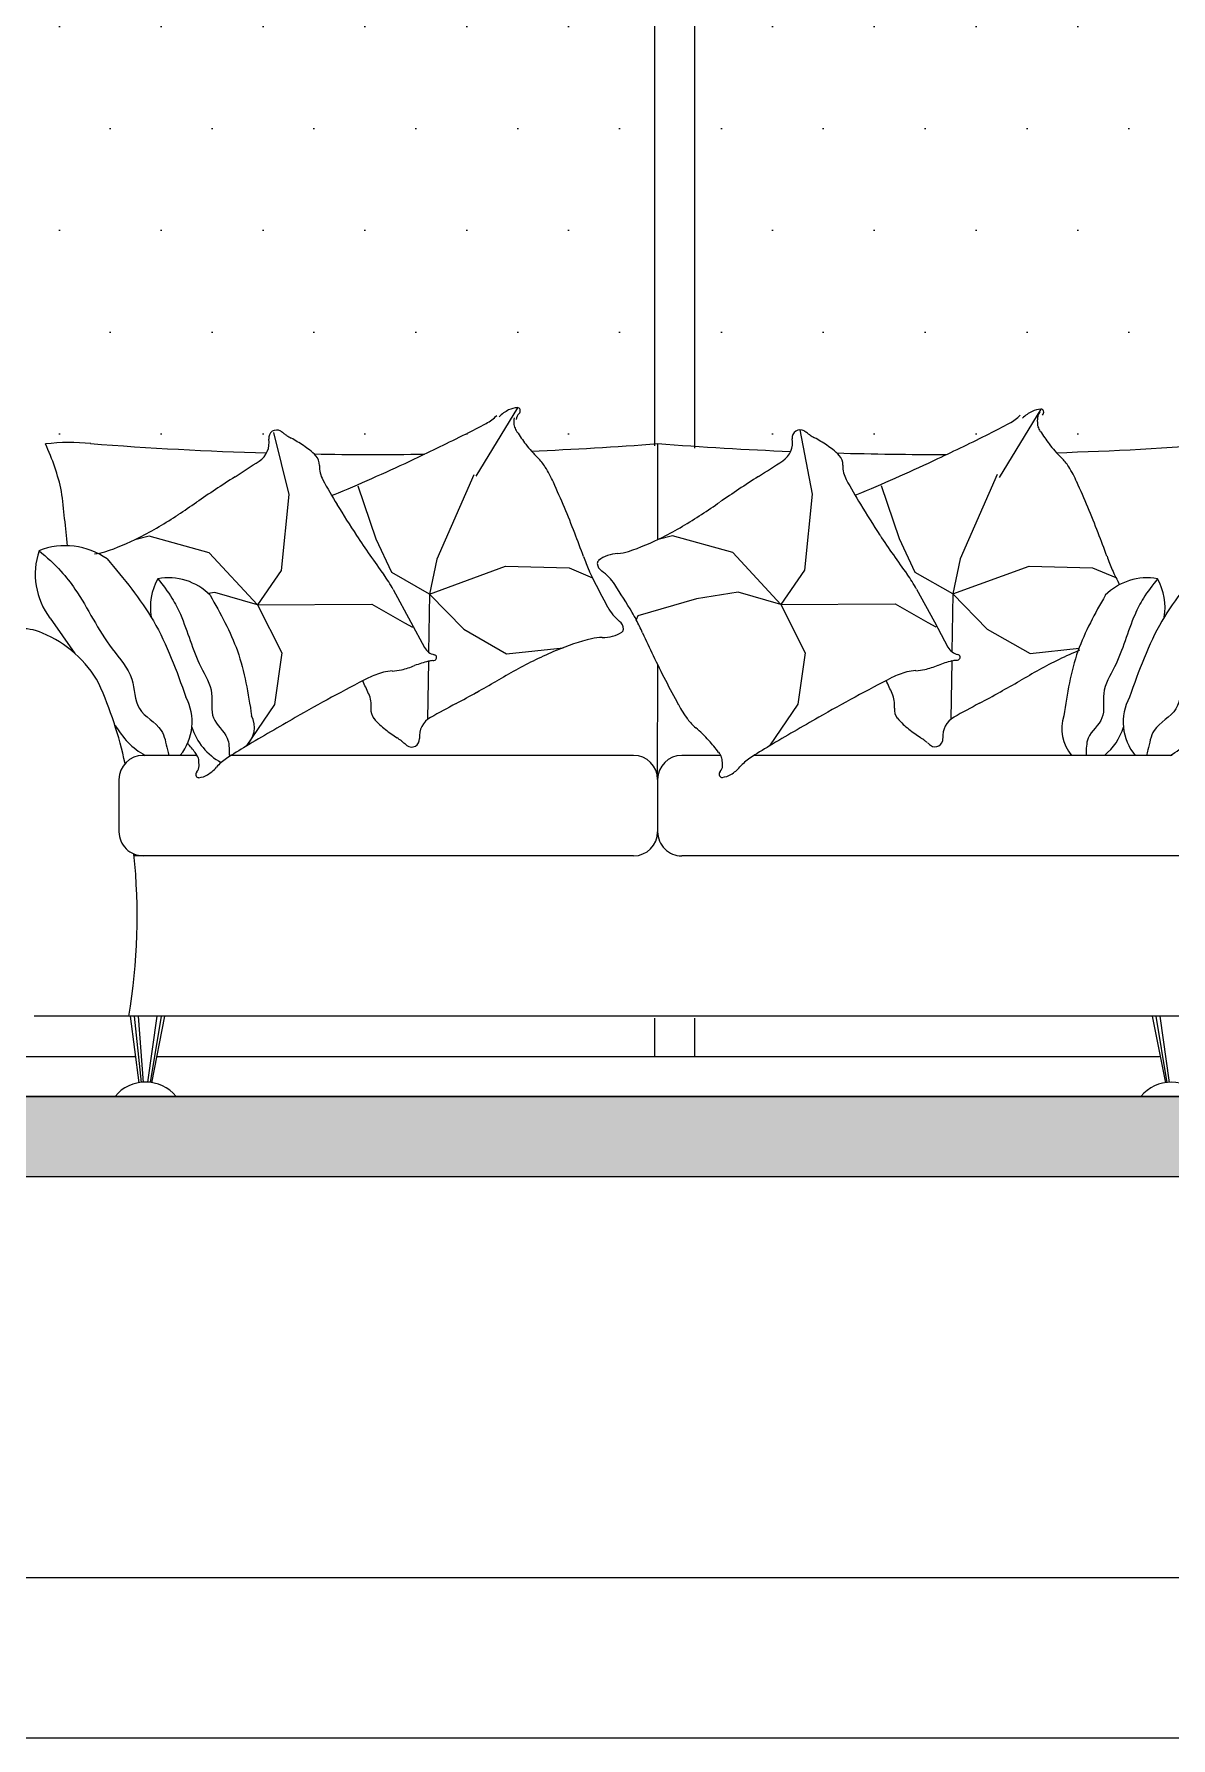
# Model space of a CAD drawing. Header units: millimetres. Extents: x -51 to 151, y -74 to 104.
# Drawn here: x 76.443 to 77.86, y -30.647 to -28.522 of the extents above; entities that cross this region are included whole.
import ezdxf

# ---------------------------------------------------------------- set-up
doc = ezdxf.new("R2010")
doc.units = ezdxf.units.MM
doc.header["$LTSCALE"] = 15
doc.layers.add('JJ2', color=3, linetype='Continuous')

# ---------------------------------------------------------------- blocks, each defined once
blk = doc.blocks.new('errt')
at = {"linetype": 'Continuous', "lineweight": 0}
h = blk.add_hatch(dxfattribs=at)
h.set_pattern_fill('DOTS', color=252, scale=80)
h.set_pattern_definition([(0, (303740.45, -38800), (63.5, 127), [0, -127])])
h.paths.add_polyline_path([(717272.3, -37889.4), (716472.3, -37889.4), (716472.3, -39532.2), (717272.3, -39532.2)])
h.paths.add_polyline_path([(718122.3, -37889.4), (717322.3, -37889.4), (717322.3, -39524.3), (718122.3, -39524.3)])
h.paths.add_polyline_path([(718972.3, -37889.4), (718172.3, -37889.4), (718172.3, -40289.4), (718972.3, -40289.4)])
at = {"color": 252, "linetype": 'Continuous', "lineweight": 0}
for p, q in [((717272.3, -39527.9), (717272.3, -37889.4)), ((717322.3, -39530.7), (717322.3, -37889.4)), ((717272.3, -40289.4), (717272.3, -40241.6)), ((717322.3, -40289.4), (717322.3, -40241.7)), ((716422.3, -40289.4), (716624.9, -40289.4)), ((716651.5, -40289.4), (717901.9, -40289.4)), ((719022.3, -40339.4), (716422.3, -40339.4))]:
    blk.add_line(p, q, dxfattribs=at)
blk.add_lwpolyline([(716422.3, -39998.8), (716422.3, -40339.4), (719022.3, -40339.4), (719022.3, -39998.8)], dxfattribs=at)
blk = doc.blocks.new('elevation sofa')
at = {"layer": 'JJ2', "color": 251, "lineweight": 5}
for p, q in [((717101.2, -14980.4), (717049.4, -15065.7)), ((717753.8, -14982.2), (717702, -15067.5)), ((716797.2, -15011.3), (716816.2, -15088.5)), ((717453.5, -15007.8), (717468.8, -15088.1)), ((717046.8, -15064.2), (717000.5, -15169.3)), ((717699.4, -15063.8), (717653.1, -15169)), ((716924.9, -15144.2), (716902.5, -15078.3)), ((717577.5, -15143.8), (717555.1, -15078)), ((716816.2, -15088.5), (716806.6, -15183.3)), ((717468.8, -15088.1), (717459.3, -15182.9)), ((716642.1, -15140.4), (716624.1, -15145)), ((716717, -15161.3), (716642.1, -15140.4)), ((716944.6, -15186), (716924.9, -15144.2)), ((717369.7, -15161), (717294.7, -15140)), ((717597.2, -15185.7), (717577.5, -15143.8)), ((716776.9, -15226.1), (716717, -15161.3)), ((717000.5, -15169.3), (716991.6, -15212.8)), ((717429.6, -15225.8), (717369.7, -15161)), ((717653.1, -15169), (717644.2, -15212.5)), ((716806.6, -15183.3), (716776.9, -15226.1)), ((716991.6, -15212.8), (716944.6, -15186)), ((716991.6, -15212.8), (717086.5, -15178.2)), ((717086.5, -15178.2), (717165.7, -15180.2)), ((717165.7, -15180.2), (717194.7, -15192.5)), ((717459.3, -15182.9), (717429.6, -15225.8)), ((717644.2, -15212.5), (717597.2, -15185.7)), ((717644.2, -15212.5), (717739.1, -15177.9)), ((717739.1, -15177.9), (717818.3, -15179.9)), ((717818.3, -15179.9), (717847.3, -15192.1)), ((716723.7, -15210.8), (716715.7, -15212.1)), ((716776.9, -15226.1), (716723.7, -15210.8)), ((716991.6, -15212.8), (716990.4, -15285.2)), ((716991.6, -15212.8), (717034.3, -15256.7)), ((717376.4, -15210.4), (717324.4, -15218.7)), ((717429.6, -15225.8), (717376.4, -15210.4)), ((717598.8, -15206.8), (717621, -15247.6)), ((717644.2, -15212.5), (717643, -15284.9)), ((717644.2, -15212.5), (717686.9, -15256.4)), ((716776.9, -15226.1), (716919.6, -15225.2)), ((716776.9, -15226.1), (716807.3, -15286.2)), ((716919.6, -15225.2), (716960.4, -15248.5)), ((717324.4, -15218.7), (717251.4, -15239.8)), ((717429.6, -15225.8), (717572.2, -15224.8)), ((717429.6, -15225.8), (717459.9, -15285.9)), ((717572.2, -15224.8), (717613, -15248.1)), ((717034.3, -15256.7), (717087.7, -15287.4)), ((717613, -15248.1), (717622.9, -15253.6)), ((717621, -15247.6), (717638, -15279.1)), ((717686.9, -15256.4), (717740.4, -15287)), ((716807.3, -15286.2), (716798.4, -15350.6)), ((716990.2, -15296.6), (716989, -15369.4)), ((717087.7, -15287.4), (717158.3, -15279.7)), ((717459.9, -15285.9), (717451, -15350.2)), ((717642.8, -15296.2), (717641.6, -15369)), ((717740.4, -15287), (717801.4, -15280.4)), ((716798.4, -15350.6), (716762.9, -15402.5)), ((717451, -15350.2), (717415.5, -15402.2)), ((716623.4, -15739.2), (716632.2, -15822)), ((716628.2, -15739.2), (716634.5, -15821.8)), ((716651.7, -15739.3), (716639.9, -15821.7)), ((716656.8, -15739.3), (716643.2, -15822.1)), ((717897.2, -15739.4), (717910.7, -15822.3)), ((717902.3, -15739.4), (717914, -15821.9))]:
    blk.add_line(p, q, dxfattribs=at)
at = {"layer": 'JJ2', "color": 4, "lineweight": 5}
for p, q in [((717276.1, -15144.8), (717276.1, -15025.2)), ((717276, -15444), (717276.1, -15300.9)), ((716701.7, -15414), (716634.4, -15414)), ((717246, -15414), (716742, -15414)), ((717354.6, -15414), (717306, -15414)), ((717917.7, -15414.1), (717396.3, -15414)), ((716604.4, -15444), (716604.4, -15509.2)), ((717276, -15444), (717276, -15509.3)), ((717246, -15539.3), (716622.9, -15539.2)), ((717929.1, -15539.4), (717306, -15539.3)), ((718053.5, -15739.4), (716498.5, -15739.2))]:
    blk.add_line(p, q, dxfattribs=at)
at = {"layer": 'JJ2', "color": 137, "lineweight": 5}
for p, q in [((717294.7, -15140), (717276.7, -15144.6)), ((716946.2, -15207.1), (716968.3, -15248)), ((716518.4, -15243), (716549.5, -15286.8)), ((716960.4, -15248.5), (716970.3, -15254)), ((716968.3, -15248), (716985.4, -15279.5)), ((717251.4, -15239.8), (717249.4, -15245)), ((716618.4, -15739.2), (716629, -15822.5)), ((716661.1, -15739.3), (716644.9, -15822.4)), ((717892.8, -15739.4), (717909.1, -15822.5)), ((716599.4, -15839.2), (716675.6, -15839.3)), ((717954.6, -15839.4), (717878.4, -15839.4))]:
    blk.add_line(p, q, dxfattribs=at)
for centre, radius, start, end in [((717102.2, -15007.3), 26.9, 92.0607, 116.3543), ((717101.3, -14983.7), 3.39, 19.2899, 92.0607), ((716753.1, -14440.3), 639.3, 296.3293, 298.9076), ((717032.9, -14947.1), 60.5, 298.9076, 314.786), ((717110.6, -15024.3), 45.9, 116.3543, 134.5945), ((717155.7, -14997.5), 58.9, 175.7933, 183.472), ((717108.5, -15000.4), 11.7, 183.472, 200.7716), ((717110.5, -14995.7), 10.8, 132.5883, 175.6017), ((717100, -14984.2), 4.81, 312.5883, 19.2899), ((717405.7, -14440), 639.3, 296.3293, 298.9076), ((717763.2, -15026.1), 45.9, 116.3543, 134.5945), ((717754.8, -15009.1), 26.9, 92.0607, 116.3543), ((717808.3, -14997.2), 58.9, 175.7933, 183.472), ((717761.2, -15000), 11.7, 183.472, 200.7716), ((717760.3, -14993.7), 10.8, 132.7798, 175.7933), ((717753.9, -14985.6), 3.39, 19.2899, 92.0607), ((717752.6, -14986), 4.81, 312.5883, 19.2899), ((716764.2, -15024), 27.4, 303.4909, 9.4461), ((716800.8, -15017.9), 9.72, 57.387, 189.4461), ((716777.4, -15054.6), 53.2, 52.0732, 57.387), ((716831.3, -14985.3), 34.5, 232.0732, 238.6719), ((716965.3, -14765.3), 292.2, 238.6719, 239.9843), ((716566.8, -15455.1), 504.5, 58.9856, 59.9843), ((716741.1, -15165.2), 166.2, 52.6782, 58.9856), ((715310.9, -11526.1), 3890.8, 295.2843, 296.3293), ((717125.7, -14993.9), 30.1, 200.7716, 213.0186), ((717326, -14863.8), 268.8, 213.0186, 217.1063), ((717416.9, -15023.6), 27.4, 303.4909, 9.4461), ((717453.5, -15017.6), 9.72, 57.387, 189.4461), ((717430, -15054.2), 53.2, 52.0732, 57.387), ((717484, -14985), 34.5, 232.0732, 238.6719), ((717617.9, -14764.9), 292.2, 238.6719, 239.9843), ((717219.4, -15454.7), 504.5, 58.9856, 59.9843), ((717393.7, -15164.8), 166.2, 52.6782, 58.9856), ((715963.6, -11525.8), 3890.8, 295.2843, 296.3293), ((717778.3, -14993.5), 30.1, 200.7716, 213.0186), ((717978.6, -14863.4), 268.8, 213.0186, 217.1063), ((716806, -15080), 59.1, 42.0942, 52.6782), ((716837.1, -15051.9), 17.3, 358.1515, 42.0942), ((715946.8, -12872.3), 2402.1, 292.8091, 295.2843), ((717229.7, -14936.6), 148.1, 217.1063, 225.9011), ((717083.5, -15087.4), 61.9, 32.2741, 45.9011), ((717458.6, -15079.6), 59.1, 42.0942, 52.6782), ((717489.7, -15051.6), 17.3, 358.1515, 42.0942), ((716599.4, -12871.9), 2402.1, 292.8091, 295.2843), ((717882.3, -14936.2), 148.1, 217.1063, 225.9011), ((717736.2, -15087), 61.9, 32.2741, 45.9011), ((715474, -13074), 2365.6, 302.6153, 303.4909), ((716889.3, -15053.6), 35, 178.1515, 208.6169), ((717008.9, -15134.5), 150.1, 24.0402, 32.2741), ((718231.7, -16363.3), 1540, 122.6153, 123.7005), ((716126.6, -13073.7), 2365.6, 302.6153, 303.4909), ((717541.9, -15053.3), 35, 178.1515, 208.6169), ((717661.6, -15134.2), 150.1, 24.0402, 32.2741), ((719310.5, -18959.8), 4660.5, 123.7005, 124.0489), ((717579.1, -16363.7), 1540, 122.6153, 123.7005), ((717532.7, -14702.6), 767.9, 208.6169, 211.2535), ((716843.5, -15004.5), 89, 286.9373, 292.8091), ((715748.9, -15696.6), 1529.9, 21.4632, 24.0402), ((719963.1, -18959.4), 4660.5, 123.7005, 124.0489), ((718185.3, -14702.2), 767.9, 208.6169, 211.2535), ((717496.1, -15004.1), 89, 286.9373, 292.8091), ((716401.5, -15696.2), 1529.9, 21.4632, 24.0402), ((714204.4, -11403.6), 4459.2, 303.6927, 304.0489), ((717977.6, -14432.6), 1288.4, 211.2535, 213.289), ((714857, -11403.3), 4459.2, 303.6927, 304.0489), ((718630.2, -14432.2), 1288.4, 211.2535, 213.289), ((716413.9, -14717.5), 476.3, 296.9493, 303.6927), ((717066.5, -14717.1), 476.3, 296.9493, 303.6927), ((716480.9, -14849.3), 328.4, 288.8259, 296.9493), ((717900, -14483.5), 1195.5, 213.289, 216.1366), ((716001.1, -15597.4), 1258.8, 20.0416, 21.4632), ((717133.5, -14848.9), 328.4, 288.8259, 296.9493), ((716653.7, -15597.1), 1258.8, 20.0416, 21.4632), ((716592.2, -15187.7), 92.2, 161.6633, 216.8033), ((716537.6, -15243.2), 90.7, 55.0651, 111.3063), ((716571.3, -15114.6), 48.1, 272.8125, 288.8259), ((717575, -15023.3), 416.6, 200.0416, 202.5129), ((717205.2, -15174.3), 4.43, 127.8924, 185.2393), ((717226.3, -15201.5), 38.9, 109.2409, 127.8924), ((717228.6, -15208), 45.7, 92.8125, 109.2409), ((717224, -15114.2), 48.1, 272.8125, 288.8259), ((716802.3, -15285.1), 163.7, 28.4361, 36.1366), ((717317, -15130.2), 137.3, 202.5129, 206.9779), ((719006.5, -14270.2), 2033.1, 206.9779, 208.1379), ((717213.5, -15173.6), 12.8, 185.2393, 235.692), ((717173.8, -15231.8), 57.7, 32.5338, 55.692), ((717885.9, -15265.1), 72.5, 79.3436, 135.5848), ((717969.7, -15129.8), 137.3, 202.5129, 206.9779), ((719659.2, -14269.8), 2033.1, 206.9779, 207.2619), ((715508.4, -16294.1), 2033.1, 31.3738, 32.5338), ((717834.8, -15229.6), 73.8, 350.553, 28.9866), ((717264.6, -15201.8), 57.7, 208.1379, 231.2961), ((717127, -15307.1), 137.3, 26.9088, 31.3738), ((717220.5, -15256.8), 12.8, 0.8434, 51.2961), ((717228.9, -15256.6), 4.43, 303.4965, 0.8434), ((716877.9, -15433.5), 416.6, 24.4375, 26.9088), ((717275.4, -15586.5), 328.4, 104.43, 112.5534), ((717205.5, -15315.1), 48.1, 88.4166, 104.43), ((717208.1, -15221.3), 45.7, 268.4166, 284.845), ((717209.9, -15227.9), 38.9, 284.845, 303.4965), ((718403.2, -14740.4), 1258.8, 204.4375, 205.8591), ((717026.7, -15441.3), 149.3, 104.1829, 111.0813), ((717000.9, -15271.1), 17.6, 208.4361, 259.0139), ((716996.5, -15321.7), 25.9, 91.9413, 104.1829), ((716995.4, -15288.8), 7.03, 271.9413, 295.5806), ((716996.9, -15291.9), 3.56, 295.5806, 79.0139), ((717332.1, -15723.1), 476.3, 112.5534, 119.2968), ((718647.1, -14622.2), 1529.9, 205.8591, 208.4361), ((717679.3, -15441), 149.3, 104.1829, 111.0813), ((717653.5, -15270.8), 17.6, 208.4361, 259.0139), ((717649.1, -15321.4), 25.9, 91.9413, 104.1829), ((717648, -15288.4), 7.03, 271.9413, 295.5806), ((717649.5, -15291.5), 3.56, 295.5806, 79.0139), ((717984.7, -15722.8), 476.3, 112.5534, 119.2968), ((718013.6, -17453.7), 2402.1, 117.205, 119.6801), ((716215.4, -15652.2), 767.9, 24.221, 25.5454), ((716956.1, -15396.6), 89, 104.3222, 117.205), ((716946.6, -15359.4), 50.7, 91.6888, 104.3222), ((716943.5, -15254.4), 54.4, 271.6888, 283.879), ((716923.7, -15174.2), 137, 283.879, 291.0813), ((719281.1, -19196.6), 4459.2, 119.2968, 119.653), ((718666.2, -17453.4), 2402.1, 117.205, 119.6801), ((716868.1, -15651.9), 767.9, 24.221, 25.5454), ((717608.7, -15396.2), 89, 104.3222, 117.205), ((717599.3, -15359), 50.7, 91.6888, 104.3222), ((717596.2, -15254), 54.4, 271.6888, 283.879), ((717576.4, -15173.8), 137, 283.879, 291.0813), ((715421.8, -11270.9), 4660.5, 299.3046, 299.653), ((719933.7, -19196.2), 4459.2, 119.2968, 119.653), ((716629.6, -15372.3), 66, 320.9196, 27.9763), ((716883.9, -15351.5), 35, 353.7556, 24.221), ((716296.5, -13992.4), 1540, 298.2194, 299.3046), ((714769.2, -11271.3), 4660.5, 299.3046, 299.653), ((717536.5, -15351.2), 35, 353.7556, 24.221), ((716949.1, -13992.1), 1540, 298.2194, 299.3046), ((717922.5, -15372.5), 66, 152.0127, 219.0693), ((716935.8, -15357.2), 17.3, 173.7556, 217.6983), ((718143.2, -17433.8), 2365.6, 118.2194, 119.095), ((717433.8, -15279.2), 150.1, 208.4361, 216.67), ((717588.4, -15356.9), 17.3, 173.7556, 217.6983), ((718795.8, -17433.4), 2365.6, 118.2194, 119.095), ((716681.3, -15333), 92.2, 207.8676, 241.3757), ((718750.8, -18747.2), 3890.8, 119.6801, 120.7252), ((716968.9, -15331.6), 59.1, 217.6983, 228.2823), ((717040.2, -15251.7), 166.2, 228.2823, 234.5897), ((717006.3, -15390.6), 27.4, 119.095, 185.0503), ((717363.1, -15331.9), 61.9, 216.67, 230.297), ((717228.9, -15493.5), 148.1, 41.5022, 50.297), ((719403.4, -18746.8), 3890.8, 119.6801, 120.7252), ((717621.6, -15331.2), 59.1, 217.6983, 228.2823), ((717692.8, -15251.3), 166.2, 228.2823, 234.5897), ((717658.9, -15390.3), 27.4, 119.095, 185.0503), ((717832.7, -15380.3), 52.8, 162.6737, 219.7753), ((717786.3, -15357), 73.8, 309.2742, 342.7823), ((717870.8, -15333.1), 92.2, 298.6132, 332.1214), ((716485.9, -15573.8), 268.8, 37.4145, 40.5836), ((717089.5, -15952.1), 639.3, 120.7252, 123.3034), ((717236.2, -14976), 504.5, 234.5897, 235.5885), ((716786, -15633.2), 292.2, 54.276, 55.5885), ((716936.4, -15424.1), 34.5, 47.6774, 54.276), ((716995.5, -15359.2), 53.2, 227.6774, 232.9911), ((716969.3, -15393.9), 9.72, 232.9911, 5.0503), ((717138.5, -15573.5), 268.8, 37.4145, 41.5022), ((717742.1, -15951.7), 639.3, 120.7252, 123.3034), ((717888.8, -14975.6), 504.5, 234.5897, 235.5885), ((717438.6, -15632.9), 292.2, 54.276, 55.5885), ((717589, -15423.7), 34.5, 47.6774, 54.276), ((717648.1, -15358.8), 53.2, 227.6774, 232.9911), ((717621.9, -15393.6), 9.72, 232.9911, 5.0503), ((716675.5, -15428.7), 30.1, 25.1674, 37.4145), ((716693.5, -15427.2), 10.8, 317.1757, 0.1891), ((716692.2, -15420.9), 11.7, 7.8679, 25.1674), ((716645.4, -15427.4), 58.9, 0.1891, 7.8679), ((716771.7, -15468.3), 60.5, 123.3034, 139.1819), ((717328.2, -15428.4), 30.1, 25.1674, 37.4145), ((717346.1, -15426.9), 10.8, 317.1757, 0.1891), ((717344.8, -15420.6), 11.7, 7.8679, 25.1674), ((717298, -15427), 58.9, 0.1891, 7.8679), ((717424.3, -15468), 60.5, 123.3034, 139.1819), ((716704.9, -15437.9), 4.81, 137.1757, 203.8774), ((716703.6, -15438.4), 3.39, 203.8774, 276.6482), ((716700.9, -15415.1), 26.9, 276.6482, 300.9417), ((716691.1, -15398.8), 45.9, 300.9417, 319.1819), ((717357.6, -15437.5), 4.81, 137.1757, 203.8774), ((717356.3, -15438.1), 3.39, 203.8774, 276.6482), ((717353.5, -15414.7), 26.9, 276.6482, 300.9417), ((717343.8, -15398.4), 45.9, 300.9417, 319.1819), ((716637.5, -15870.9), 49.5, 39.7316, 140.2574), ((717916.5, -15871), 49.5, 39.7316, 140.2574)]:
    blk.add_arc(centre, radius, start, end, dxfattribs=at)
at = {"layer": 'JJ2', "color": 251, "lineweight": 5}
for centre, radius, start, end in [((717685.5, -14946.7), 60.5, 298.9076, 314.786), ((718552.6, -14483.2), 1195.5, 213.289, 216.1366), ((718227.7, -15022.9), 416.6, 200.0416, 202.5129), ((716717.3, -15229.5), 73.8, 151.0024, 189.436), ((716666.2, -15265), 72.5, 44.4042, 100.6454), ((717454.9, -15284.7), 163.7, 28.4361, 36.1366), ((716767.8, -15355.9), 76, 197.4524, 241.6915), ((716741.7, -15379), 31.6, 311.8919, 27.3735)]:
    blk.add_arc(centre, radius, start, end, dxfattribs=at)
at = {"layer": 'JJ2', "color": 4, "lineweight": 5}
for centre, radius, start, end in [((716542.8, -15289), 265.2, 84.3039, 96.5316), ((716241.1, -15151.3), 299.3, 12.8595, 24.8526), ((716922.6, -10420.1), 4618.6, 265.6101, 268.3357), ((716922.6, -10420.1), 4618.6, 269.0707, 270.7782), ((716922.6, -10420.1), 4618.6, 272.4314, 274.3892), ((717630.4, -10420.1), 4618.6, 265.5998, 267.6594), ((717630.4, -10420.1), 4618.6, 268.3753, 270.0713), ((717630.4, -10420.1), 4618.6, 271.7728, 274.3788), ((712228.7, -15587.7), 4333.4, 5.7631, 6.6653), ((716484.3, -15315.1), 59, 65.3668, 188.2154), ((716456.6, -15390.9), 139.5, 28.4724, 67.9816), ((716122.1, -15529.2), 501, 12.1053, 24.1391), ((716634.4, -15444), 30, 89.9945, 179.9945), ((717246, -15444), 30, 359.9945, 89.9945), ((717306, -15444), 30, 89.9945, 179.9945), ((716634.4, -15509.2), 30, 179.9945, 269.9945), ((717246, -15509.3), 30, 269.9945, 359.9945), ((717306, -15509.3), 30, 179.9945, 269.9945), ((715874.5, -15614.3), 752.5, 350.4386, 5.8949)]:
    blk.add_arc(centre, radius, start, end, dxfattribs=at)
at = {"layer": 'JJ2', "color": 251, "lineweight": 5}
for points, knots in [([(716504.7, -15158.7), (716514.2, -15166.9), (716530.8, -15181.3), (716562.1, -15222.2), (716584.3, -15271.1), (716624.8, -15314.2), (716622.7, -15359.9), (716659.5, -15376.4), (716663.1, -15401.1), (716666, -15411.7), (716666.7, -15414)], [0, 0, 0, 0, 37.506288, 65.782259, 153.619658, 198.465285, 236.495883, 274.837161, 300.242842, 307.42838, 307.42838, 307.42838, 307.42838]), ([(718047.4, -15158.9), (718038, -15167.1), (718021.4, -15181.5), (717990, -15222.4), (717967.8, -15271.2), (717927.4, -15314.3), (717929.4, -15360), (717892.6, -15376.5), (717889, -15401.3), (717886.1, -15411.8), (717885.4, -15414.1)], [0, 0, 0, 0, 37.506288, 65.782259, 153.619658, 198.465285, 236.495883, 274.837161, 300.242842, 307.42838, 307.42838, 307.42838, 307.42838]), ([(716652.8, -15193.7), (716659, -15201.6), (716669.9, -15215.4), (716688.5, -15252.2), (716698.8, -15293.9), (716724.2, -15333.7), (716715.8, -15369.4), (716742.3, -15387.8), (716741.5, -15406.2), (716741.9, -15413.5), (716742, -15414)], [0, 0, 0, 0, 37.506288, 65.782259, 153.619658, 198.465285, 236.495883, 274.837161, 300.242842, 301.926971, 301.926971, 301.926971, 301.926971]), ([(717899.3, -15193.9), (717893.1, -15201.7), (717882.2, -15215.5), (717863.6, -15252.3), (717853.4, -15294), (717827.9, -15333.8), (717836.3, -15369.5), (717809.8, -15387.9), (717810.6, -15406.3), (717810.1, -15413.6), (717810.1, -15414.1)], [0, 0, 0, 0, 37.506288, 65.782259, 153.619658, 198.465285, 236.495883, 274.837161, 300.242842, 301.926971, 301.926971, 301.926971, 301.926971])]:
    blk.add_open_spline(points, degree=3, knots=knots, dxfattribs=at)
at = {"layer": 'JJ2', "color": 137, "lineweight": 5}
for points in [[(716589.6, -15168.9), (716647.3, -15246.3), (716687.9, -15341.3)], [(717962.6, -15169), (717904.8, -15246.4), (717864.2, -15341.5)], [(717834.1, -15214.4), (717800.1, -15283.8), (717782.3, -15364.5)]]:
    blk.add_spline(points, degree=3, dxfattribs=at)
at = {"layer": 'JJ2', "color": 251, "lineweight": 5}
blk.add_spline([(716718, -15214.3), (716752, -15283.7), (716769.8, -15364.4)], degree=3, dxfattribs=at)

msp = doc.modelspace()

# ---------------------------------------------------------------- hatches: boundary and pattern name
at = {"linetype": 'Continuous', "lineweight": 13}
h = msp.add_hatch(color=256, dxfattribs=at)
h.dxf.hatch_style = 1
h.paths.add_polyline_path([(69.2663, -29.8473), (69.2663, -29.9473), (100.8663, -29.9473), (100.8663, -30.0473), (100.8663, -29.8473)])

# ---------------------------------------------------------------- linework, layer by layer
for points in [[(69.2663, -29.8473), (100.8663, -29.8473)], [(100.8663, -29.9473), (69.2663, -29.9473)], [(75.8663, -30.4473), (81.2663, -30.4473)], [(75.8663, -30.6473), (81.2663, -30.6473)]]:
    msp.add_lwpolyline(points, dxfattribs=at)

# ---------------------------------------------------------------- block references
at = {"linetype": 'Continuous', "lineweight": 13, "xscale": 0.001, "yscale": 0.001, "zscale": 0.001}
for name, p in [('errt', (-640.056, 10.4921)), ('elevation sofa', (-640.056, -14.0079))]:
    msp.add_blockref(name, p, dxfattribs=at)

doc.saveas('drawing.dxf')
